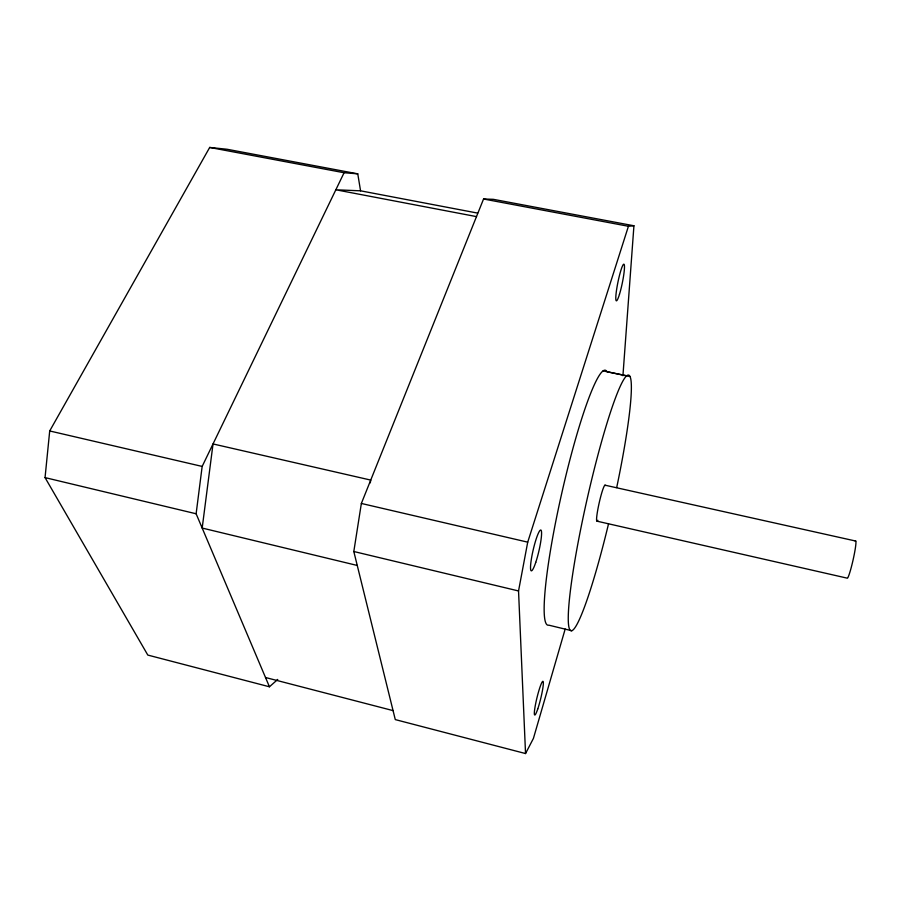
<?xml version="1.0" encoding="UTF-8"?>
<svg xmlns="http://www.w3.org/2000/svg" width="901" height="901" viewBox="0 0 901 901"><rect width="100%" height="100%" fill="white"/><g stroke="black" fill="none" stroke-linecap="round" stroke-linejoin="round"><path stroke-width="1.35" d="M622.929 375.74L633.932 225.768L493.309 199.324L483.555 199.008L361.357 503.456L353.811 551.513L395.28 719.595L525.542 753.551L533.426 738.392L565.186 629.022M277.745 679.433L269.444 686.787L147.809 655.072L45.05 477.609L49.701 430.96L209.696 147.449L227.029 149.251L357.765 173.837L360.558 190.821L477.631 213.098M269.444 686.787L196.125 513.773L202.162 466.425L344.081 172.744L357.765 173.837M370.3 482.846L370.728 480.087L213.03 443.945L202.184 528.054L357.246 565.456M525.542 753.551L518.537 590.955L527.716 542.154L628.425 226.275L633.932 225.768M360.558 190.821L335.859 189.784L476.494 216.612M209.696 147.449L344.081 172.744M483.555 199.008L628.425 226.275M603.073 370.885L626.668 375.785M630.058 376.55L607.026 371.764A130.668 15.441 -77.3 0 0 562.573 489.682A130.668 15.441 -77.3 0 0 548.799 625.159L571.808 630.745M604.943 485.166L855.747 541.05M597.138 521.206L847.131 578.138A19.101 1.656 -77.3 0 0 853.281 559.037A19.101 1.656 -77.3 0 0 855.263 541.264M49.701 430.96L202.162 466.425M361.357 503.456L527.716 542.154M45.05 477.609L196.125 513.773M353.811 551.513L518.537 590.955M265.513 677.507L393.061 710.607M597.825 520.26A18.493 1.858 -77.3 0 1 598.883 504.233A18.493 1.858 -77.3 0 1 605.348 485.583M608.535 523.819A131.073 13.233 -77.3 0 1 568.599 609.008A131.073 13.233 -77.3 0 1 617.05 393.838A131.073 13.233 -77.3 0 1 616.689 487.576M537.773 708.918A17.299 1.915 -76.3 0 0 543.168 681.539A17.299 1.915 -76.3 0 0 535.622 703.827A17.299 1.915 -76.3 0 0 537.773 708.918M619.471 294.345A18.662 2.219 -78.4 0 0 624.19 264.489A18.662 2.219 -78.4 0 0 616.768 288.579A18.662 2.219 -78.4 0 0 619.471 294.345M535.768 562.337A20.982 2.917 -76.9 0 0 540.949 530.081A20.982 2.917 -76.9 0 0 531.399 558.902A20.982 2.917 -76.9 0 0 535.768 562.337"/></g></svg>
